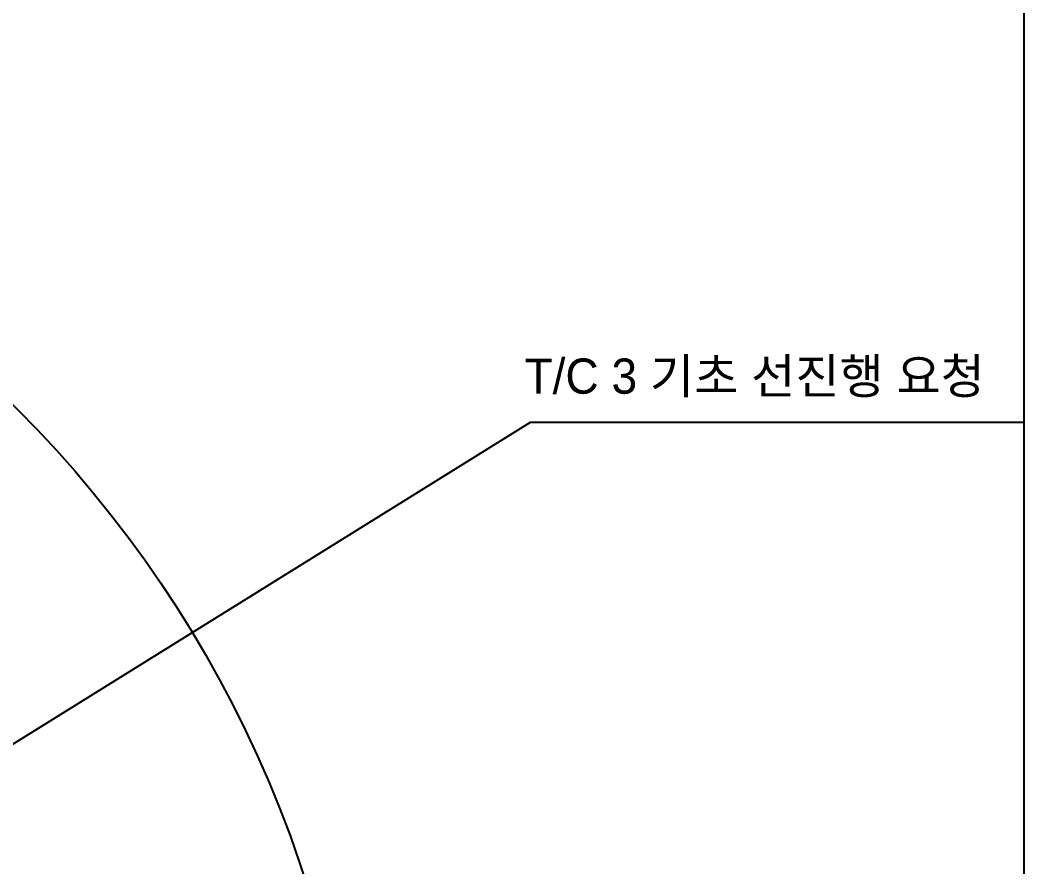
# Model space of a CAD drawing. Header units: millimetres. Extents: x 327808 to 2562540, y -728300 to 402793.
# Drawn here: x 1070084 to 1112844, y -106338 to -70247 of the extents above; entities that cross this region are included whole.
import ezdxf

# ---------------------------------------------------------------- set-up
doc = ezdxf.new("R2010")
doc.units = ezdxf.units.MM
doc.header["$LTSCALE"] = 140
doc.layers.add('DEFPOINT', color=144, linetype='Continuous', plot=False)
doc.layers.add('기초꺽임', color=7, linetype='Continuous')
doc.styles.add('울릉도L', font='')
doc.styles.get('울릉도L').set_extended_font_data('Dotum')

msp = doc.modelspace()

# ---------------------------------------------------------------- linework, layer by layer
at = {"color": 6, "linetype": 'ByBlock'}
for p, q in [((1048084.8, -114600.4), (1091824.8, -87389.7)), ((1091824.8, -87389.7), (1112843.7, -87389.7))]:
    msp.add_line(p, q, dxfattribs=at)
at = {"layer": 'DEFPOINT'}
msp.add_lwpolyline([(888863.7, -189860.8), (888863.7, 5139.2), (1112843.7, 5139.2), (1112843.7, -189860.8)], close=True, dxfattribs=at)
msp.add_lwpolyline([(888863.7, -189860.8), (888863.7, 5139.2), (1112843.7, 5139.2), (1112843.7, -189860.8)], close=True, dxfattribs=at)
at = {"layer": '기초꺽임', "color": 240, "true_color": 0xed1f24}
msp.add_circle((1034617.9, -122196.9), 50000, dxfattribs=at)

# ---------------------------------------------------------------- texts
at = {"color": 6, "style": '울릉도L'}
msp.add_text(' T/C 3 기초 선진행 요청', height=1500, dxfattribs=at).set_placement((1091024.8, -86170.4))

doc.saveas('drawing.dxf')
